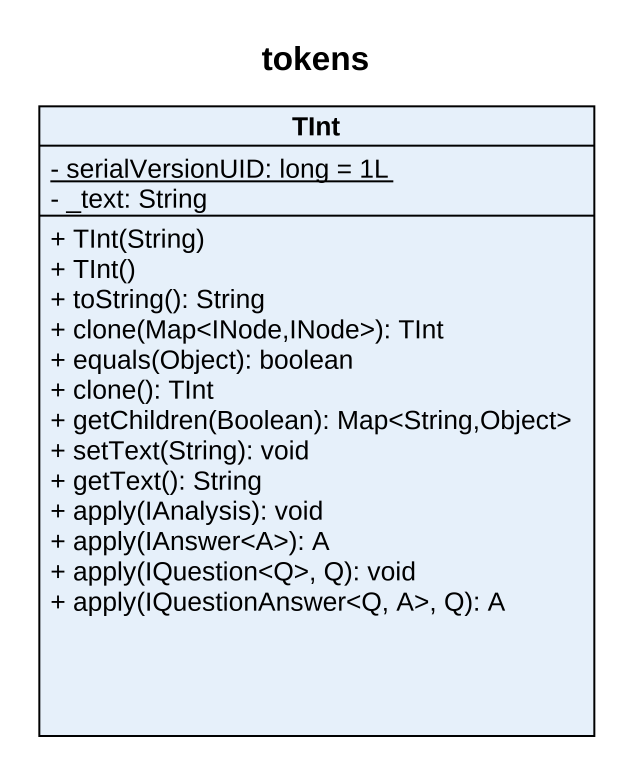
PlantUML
@startuml
title tokens
hide circle
hide empty members
skinparam classAttributeIconSize 0
class TInt {
  {static} - serialVersionUID: long = 1L
  - _text: String
  + TInt(String)
  + TInt()
  + toString(): String
  + clone(Map<INode,INode>): TInt
  + equals(Object): boolean
  + clone(): TInt
  + getChildren(Boolean): Map<String,Object>
  + setText(String): void
  + getText(): String
  + apply(IAnalysis): void
  + apply(IAnswer<A>): A
  + apply(IQuestion<Q>, Q): void
  + apply(IQuestionAnswer<Q, A>, Q): A
}
@enduml
